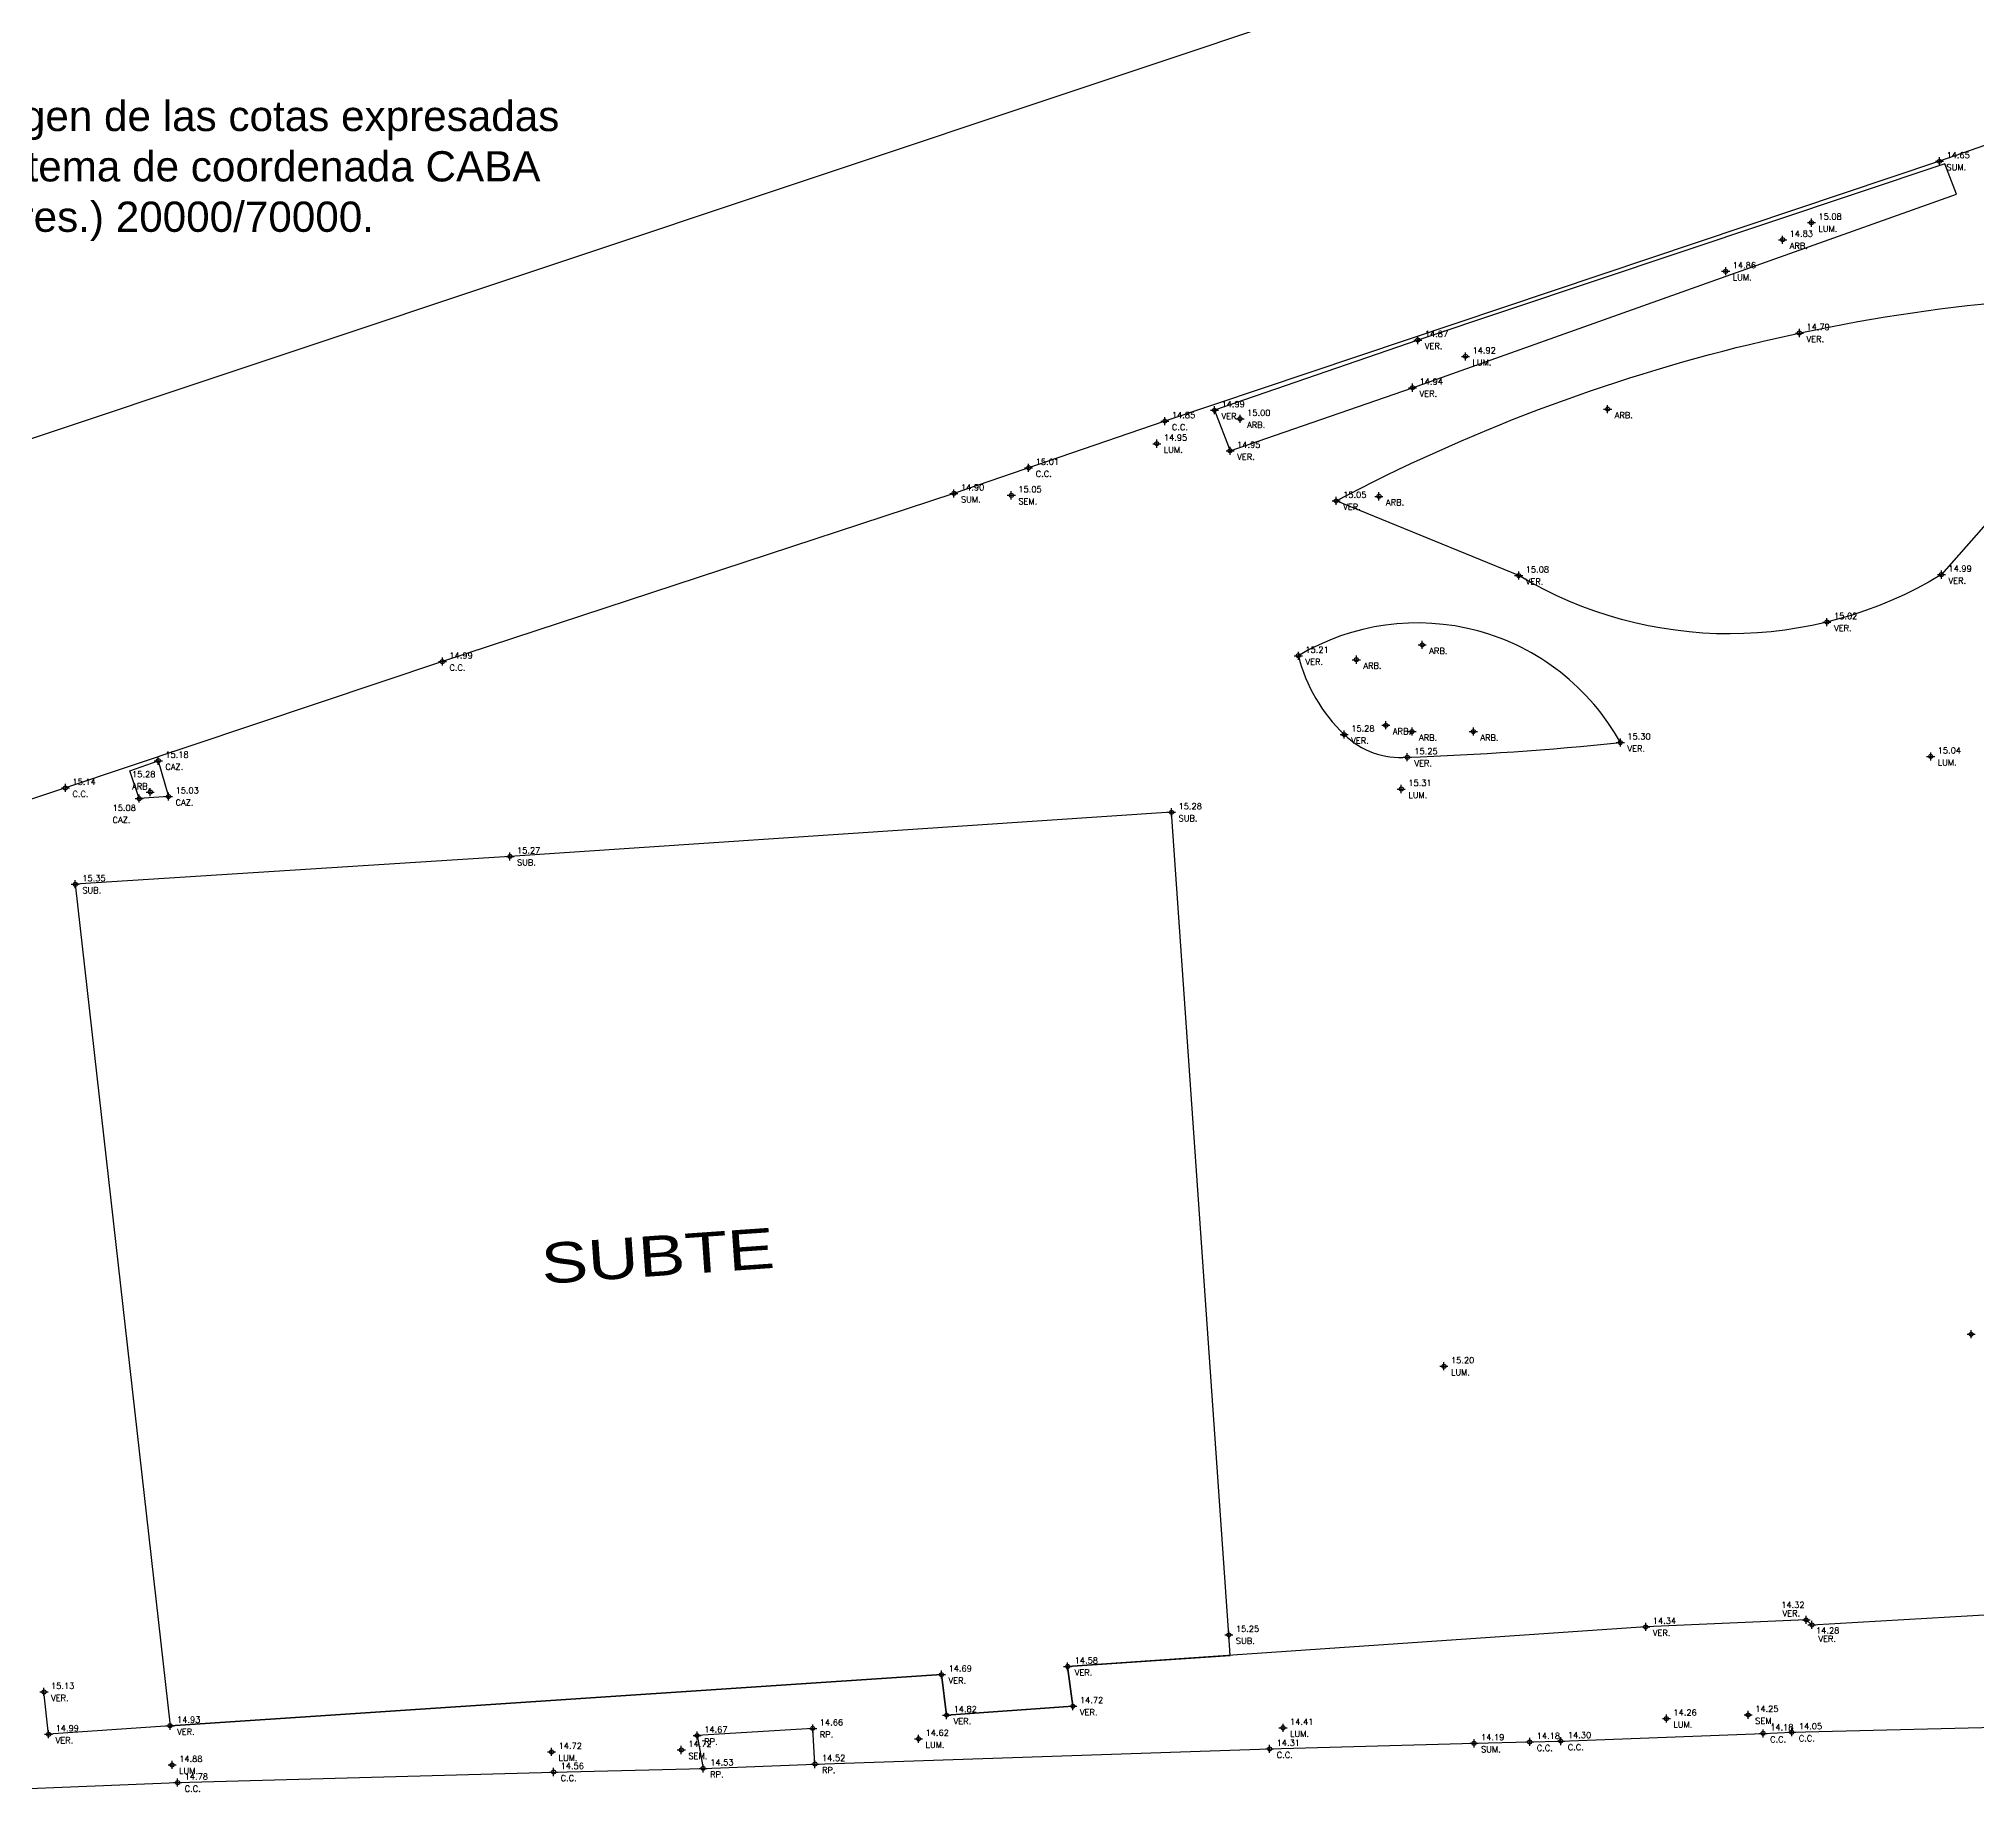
# Model space of a CAD drawing. Header units: metres. Extents: x 27389 to 27997, y 69801 to 70692.
# Drawn here: x 27493.5 to 27589.7, y 70217.7 to 70304.8 of the extents above; entities that cross this region are included whole.
import ezdxf
from ezdxf.enums import TextEntityAlignment as Align

# ---------------------------------------------------------------- set-up
doc = ezdxf.new("R2010")
doc.units = ezdxf.units.M
for name, color, linetype in [('C.C.', 1, 'Continuous'), ('CAZ.', 3, 'Continuous'), ('PUNTOS', 7, 'Continuous'), ('RAMPAS', 5, 'Continuous'), ('SUBTE.', 2, 'Continuous'), ('Texto', 2, 'Continuous'), ('TEXTOS', 3, 'Continuous'), ('VER.', 2, 'Continuous')]:
    doc.layers.add(name, color=color, linetype=linetype)
doc.styles.add('ARIAL', font='arial.ttf')
doc.styles.get("Standard").update_dxf_attribs({"font": 'simplex.shx'})
doc.styles.add('Textos', font='', dxfattribs={"width": 1.3, "height": 2})
doc.styles.get('Textos').set_extended_font_data('Cascadia Code')

# ---------------------------------------------------------------- blocks, each defined once
blk = doc.blocks.new('*U5')
at = {"color": 0, "linetype": 'ByBlock', "lineweight": -2, "transparency": 16777216}
for p, q in [((-1, 0), (1, 0)), ((0, -1), (0, 1))]:
    blk.add_line(p, q, dxfattribs=at)
blk.add_circle((0, 0), 0.5, dxfattribs=at)

msp = doc.modelspace()

# ---------------------------------------------------------------- linework, layer by layer
at = {"layer": 'C.C.'}
msp.add_line((27460.04, 70273.937), (27584.955, 70315.629), dxfattribs=at)
at = {"layer": 'C.C.', "flags": 128}
for points in [[(27632.016, 70234.794), (27632.533, 70242.184), (27626.514, 70261.877), (27620.071, 70282.203), (27614.823, 70298.692, 0.46493), (27603.779, 70304.034), (27600.507, 70303.101), (27599.617, 70302.824), (27597.103, 70301.963), (27587.782, 70298.724), (27549.341, 70285.83), (27538.873, 70282.242)], [(27487.246, 70217.746), (27500.345, 70218.272), (27519.004, 70218.798), (27526.426, 70218.977), (27531.977, 70219.194), (27554.54, 70219.945), (27564.683, 70220.223), (27567.446, 70220.29), (27568.99, 70220.331), (27579.03, 70220.716), (27580.454, 70220.769), (27592.574, 70221.079), (27612.938, 70221.701), (27614.614, 70221.763, 0.101621), (27622.989, 70223.808, 0.238282), (27632.016, 70234.794)]]:
    msp.add_lwpolyline(points, format="xyb", dxfattribs=at)
msp.add_lwpolyline([(27538.873, 70282.242), (27513.485, 70273.898), (27494.777, 70267.629), (27470.775, 70259.614)], dxfattribs=at)
at = {"layer": 'CAZ.', "flags": 128}
for points in [[(27561.892, 70289.854), (27551.802, 70286.371), (27552.576, 70284.358), (27561.632, 70287.489), (27588.629, 70297.09), (27588.05, 70298.604)], [(27499.388, 70268.979), (27499.894, 70267.203), (27498.441, 70267.1), (27497.98, 70268.475)]]:
    msp.add_lwpolyline(points, close=True, dxfattribs=at)
for points in [[(27600.162, 70292.138), (27587.879, 70278.211, -0.278041), (27566.9, 70278.168), (27557.84, 70281.873, -0.124457), (27600.162, 70292.138, -5.524222)], [(27555.965, 70274.188, 0.139319), (27558.239, 70270.277, 0.21408), (27561.373, 70269.149, 0.017284), (27571.945, 70269.881, 0.42379), (27555.965, 70274.188, 0.325977)]]:
    msp.add_lwpolyline(points, format="xyb", dxfattribs=at)
at = {"layer": 'RAMPAS', "elevation": 14.525, "flags": 128}
msp.add_lwpolyline([(27531.977, 70219.194), (27531.864, 70220.96), (27526.127, 70220.607), (27526.426, 70218.977)], close=True, dxfattribs=at)
at = {"layer": 'SUBTE.', "flags": 128}
msp.add_lwpolyline([(27549.672, 70266.419), (27516.841, 70264.229), (27495.267, 70262.847), (27499.969, 70221.096), (27538.254, 70223.633), (27538.507, 70221.621), (27544.777, 70222.064), (27544.515, 70224.034), (27552.585, 70224.587), (27552.515, 70225.603)], close=True, dxfattribs=at)
at = {"layer": 'VER.'}
msp.add_line((27581.454, 70226.1), (27591.903, 70226.708), dxfattribs=at)
at = {"layer": 'VER.', "flags": 128}
for points in [[(27581.166, 70226.347), (27573.206, 70225.999), (27544.515, 70224.034), (27544.777, 70222.064), (27538.507, 70221.621), (27538.254, 70223.633), (27499.969, 70221.096), (27493.942, 70220.671), (27493.714, 70222.772)], [(27581.454, 70226.1), (27581.166, 70226.347)]]:
    msp.add_lwpolyline(points, dxfattribs=at)

# ---------------------------------------------------------------- block references
at = {"layer": 'PUNTOS', "color": 1, "xscale": 0.2, "yscale": 0.2, "zscale": 0.2}
for p in [(27571.315, 70286.424), (27559.965, 70282.097), (27562.113, 70274.726), (27558.843, 70273.992), (27560.308, 70270.738), (27561.606, 70270.425), (27564.65, 70270.425)]:
    msp.add_blockref('*U5', p, dxfattribs=at)
at = {"layer": 'VER.', "color": 1, "xscale": 0.2, "yscale": 0.2, "zscale": 0.2}
for p in [(27587.782, 70298.724, 14.647), (27581.427, 70295.677, 15.077), (27580, 70294.829, 14.826), (27577.173, 70293.264, 14.859), (27561.892, 70289.854, 14.866), (27580.832, 70290.201, 14.792), (27564.26, 70289.04, 14.924), (27561.632, 70287.489, 14.942), (27549.341, 70285.83, 14.853), (27551.802, 70286.371, 14.986), (27553.073, 70285.942, 15), (27548.94, 70284.71, 14.954), (27552.576, 70284.358, 14.95), (27542.58, 70283.512, 15.007), (27538.873, 70282.242, 14.905), (27541.721, 70282.148, 15.051), (27557.84, 70281.873, 15.047), (27566.9, 70278.168, 15.079), (27587.879, 70278.211, 14.986), (27582.199, 70275.859, 15.015), (27555.965, 70274.188, 15.211), (27513.485, 70273.898, 14.988), (27558.239, 70270.277, 15.277), (27571.945, 70269.881, 15.299), (27499.388, 70268.979, 15.178), (27561.373, 70269.149, 15.248), (27587.346, 70269.19, 15.037), (27494.777, 70267.629, 15.14), (27498.988, 70267.423, 15.282), (27561.074, 70267.575, 15.31), (27498.441, 70267.1, 15.085), (27499.894, 70267.203, 15.032), (27549.672, 70266.419, 15.282), (27516.841, 70264.229, 15.269), (27495.267, 70262.847, 15.351), (27589.356, 70240.522, 14.964), (27563.191, 70238.931, 15.203), (27573.206, 70225.999, 14.345), (27581.166, 70226.347, 14.321), (27581.454, 70226.1, 14.276), (27552.515, 70225.603, 15.249), (27538.254, 70223.633, 14.69), (27544.515, 70224.034, 14.58), (27493.714, 70222.772, 15.132), (27538.507, 70221.621, 14.821), (27544.777, 70222.064, 14.717), (27574.23, 70221.45, 14.264), (27578.288, 70221.633, 14.247), (27493.942, 70220.671, 14.991), (27499.969, 70221.096, 14.931), (27526.127, 70220.607, 14.67), (27531.864, 70220.96, 14.661), (27537.116, 70220.444, 14.62), (27555.205, 70220.991, 14.408), (27564.683, 70220.223, 14.187), (27567.446, 70220.29, 14.177), (27568.99, 70220.331, 14.303), (27579.03, 70220.716, 14.183), (27580.454, 70220.769, 14.048), (27518.904, 70219.796, 14.719), (27525.344, 70219.892, 14.716), (27554.54, 70219.945, 14.31), (27500.072, 70219.151, 14.877), (27519.004, 70218.798, 14.561), (27526.426, 70218.977, 14.533), (27531.977, 70219.194, 14.525), (27500.345, 70218.272, 14.783)]:
    msp.add_blockref('*U5', p, dxfattribs=at)

# ---------------------------------------------------------------- texts
at = {"layer": 'PUNTOS', "color": 3, "char_height": 0.3, "attachment_point": 1}
for insert in [(27571.665, 70286.274), (27560.315, 70281.947), (27562.463, 70274.576), (27559.193, 70273.842), (27560.658, 70270.588), (27561.956, 70270.275), (27565, 70270.275)]:
    msp.add_mtext('ARB.', dxfattribs=dict(at, insert=insert))
at = {"layer": 'Texto', "color": 7, "insert": (27482.253, 70301.723), "char_height": 1.5, "width": 38.68769, "attachment_point": 1, "style": 'ARIAL'}
msp.add_mtext('Nota: El origen de las cotas expresadas es IGN. Sistema de coordenada CABA (Buenos Aires.) 20000/70000.', dxfattribs=at)
at = {"layer": 'TEXTOS', "style": 'Textos', "width": 1.3}
msp.add_text('SUBTE', height=2, rotation=3.98445, dxfattribs=at).set_placement((27524.172, 70244.414), align=Align.MIDDLE_CENTER)
at = {"layer": 'VER.', "color": 3, "char_height": 0.3, "attachment_point": 1}
for s, insert in [('SUM.', (27588.132, 70298.574, 14.647)), ('LUM.', (27581.777, 70295.527, 15.077)), ('ARB.', (27580.35, 70294.679, 14.826)), ('LUM.', (27577.523, 70293.114, 14.859)), ('VER.', (27562.242, 70289.704, 14.866)), ('VER.', (27581.182, 70290.051, 14.792)), ('LUM.', (27564.61, 70288.89, 14.924)), ('VER.', (27561.982, 70287.339, 14.942)), ('VER.', (27552.152, 70286.221, 14.986)), ('C.C.', (27549.691, 70285.68, 14.853)), ('ARB.', (27553.423, 70285.792, 15)), ('LUM.', (27549.29, 70284.56, 14.954)), ('VER.', (27552.926, 70284.208, 14.95)), ('C.C.', (27542.93, 70283.363, 15.007)), ('SUM.', (27539.223, 70282.092, 14.905)), ('SEM.', (27542.071, 70281.998, 15.051)), ('VER.', (27558.19, 70281.723, 15.047)), ('VER.', (27567.25, 70278.018, 15.079)), ('VER.', (27588.229, 70278.061, 14.986)), ('VER.', (27582.549, 70275.709, 15.015)), ('C.C.', (27513.835, 70273.748, 14.988)), ('VER.', (27556.315, 70274.038, 15.211)), ('VER.', (27558.589, 70270.127, 15.277)), ('VER.', (27572.295, 70269.731, 15.299)), ('CAZ.', (27499.738, 70268.829, 15.178)), ('VER.', (27561.723, 70268.999, 15.248)), ('LUM.', (27587.696, 70269.04, 15.037)), ('ARB.', (27498.087, 70267.857, 15.282)), ('C.C.', (27495.127, 70267.479, 15.14)), ('CAZ.', (27500.244, 70267.053, 15.032)), ('LUM.', (27561.424, 70267.425, 15.31)), ('CAZ.', (27497.118, 70266.189, 15.085)), ('SUB.', (27550.022, 70266.269, 15.282)), ('SUB.', (27517.191, 70264.079, 15.269)), ('SUB.', (27495.617, 70262.697, 15.351)), ('LUM.', (27563.541, 70238.781, 15.203)), ('VER.', (27579.993, 70226.821, 14.321)), ('SUB.', (27552.865, 70225.453, 15.249)), ('VER.', (27573.556, 70225.849, 14.345)), ('VER.', (27581.772, 70225.559, 14.276)), ('VER.', (27538.604, 70223.483, 14.69)), ('VER.', (27544.865, 70223.884, 14.58)), ('VER.', (27494.064, 70222.622, 15.132)), ('VER.', (27538.857, 70221.471, 14.821)), ('VER.', (27545.127, 70221.914, 14.717)), ('SEM.', (27578.638, 70221.483, 14.247)), ('VER.', (27494.292, 70220.521, 14.991)), ('VER.', (27500.319, 70220.946, 14.931)), ('RP.', (27526.477, 70220.457, 14.67)), ('RP.', (27532.214, 70220.81, 14.661)), ('LUM.', (27555.555, 70220.841, 14.408)), ('LUM.', (27574.58, 70221.3, 14.264)), ('C.C.', (27579.38, 70220.566, 14.183)), ('C.C.', (27580.804, 70220.619, 14.048)), ('LUM.', (27519.254, 70219.646, 14.719)), ('SEM.', (27525.694, 70219.742, 14.716)), ('LUM.', (27537.466, 70220.294, 14.62)), ('C.C.', (27554.89, 70219.795, 14.31)), ('SUM.', (27565.033, 70220.073, 14.187)), ('C.C.', (27567.796, 70220.14, 14.177)), ('C.C.', (27569.34, 70220.181, 14.303)), ('LUM.', (27500.422, 70219.001, 14.877)), ('C.C.', (27519.354, 70218.648, 14.561)), ('RP.', (27526.776, 70218.827, 14.533)), ('RP.', (27532.327, 70219.044, 14.525)), ('C.C.', (27500.695, 70218.122, 14.783))]:
    msp.add_mtext(s, dxfattribs=dict(at, insert=insert))
at = {"layer": 'VER.', "color": 1, "char_height": 0.3, "attachment_point": 7}
for s, insert in [('14.65', (27588.132, 70298.874, 14.647)), ('15.08', (27581.777, 70295.827, 15.077)), ('14.83', (27580.35, 70294.979, 14.826)), ('14.86', (27577.523, 70293.414, 14.859)), ('14.79', (27581.182, 70290.351, 14.792)), ('14.87', (27562.242, 70290.004, 14.866)), ('14.92', (27564.61, 70289.19, 14.924)), ('14.94', (27561.982, 70287.639, 14.942)), ('14.99', (27552.152, 70286.521, 14.986)), ('14.85', (27549.691, 70285.98, 14.853)), ('15.00', (27553.423, 70286.092, 15)), ('14.95', (27549.29, 70284.86, 14.954)), ('15.01', (27542.93, 70283.662, 15.007)), ('14.95', (27552.926, 70284.508, 14.95)), ('14.90', (27539.223, 70282.392, 14.905)), ('15.05', (27542.071, 70282.298, 15.051)), ('15.05', (27558.19, 70282.023, 15.047)), ('15.08', (27567.25, 70278.318, 15.079)), ('14.99', (27588.229, 70278.361, 14.986)), ('15.02', (27582.549, 70276.009, 15.015)), ('14.99', (27513.835, 70274.048, 14.988)), ('15.21', (27556.315, 70274.338, 15.211)), ('15.28', (27558.589, 70270.427, 15.277)), ('15.25', (27561.723, 70269.299, 15.248)), ('15.30', (27572.295, 70270.031, 15.299)), ('15.04', (27587.696, 70269.34, 15.037)), ('15.18', (27499.738, 70269.129, 15.178)), ('15.14', (27495.127, 70267.779, 15.14)), ('15.28', (27498.087, 70268.157, 15.282)), ('15.03', (27500.244, 70267.353, 15.032)), ('15.31', (27561.424, 70267.725, 15.31)), ('15.08', (27497.118, 70266.489, 15.085)), ('15.28', (27550.022, 70266.569, 15.282)), ('15.27', (27517.191, 70264.379, 15.269)), ('15.35', (27495.617, 70262.997, 15.351)), ('15.20', (27563.541, 70239.081, 15.203)), ('14.32', (27579.929, 70226.941, 14.321)), ('14.34', (27573.556, 70226.149, 14.345)), ('15.25', (27552.865, 70225.753, 15.249)), ('14.28', (27581.656, 70225.668, 14.276)), ('14.58', (27544.865, 70224.184, 14.58)), ('14.69', (27538.604, 70223.783, 14.69)), ('15.13', (27494.064, 70222.922, 15.132)), ('14.72', (27545.127, 70222.214, 14.717)), ('14.93', (27500.319, 70221.246, 14.931)), ('14.66', (27532.214, 70221.11, 14.661)), ('14.82', (27538.857, 70221.771, 14.821)), ('14.41', (27555.555, 70221.141, 14.408)), ('14.26', (27574.58, 70221.6, 14.264)), ('14.25', (27578.638, 70221.783, 14.247)), ('14.99', (27494.292, 70220.821, 14.991)), ('14.67', (27526.477, 70220.757, 14.67)), ('14.62', (27537.466, 70220.594, 14.62)), ('14.19', (27565.033, 70220.373, 14.187)), ('14.18', (27567.796, 70220.44, 14.177)), ('14.30', (27569.34, 70220.481, 14.303)), ('14.18', (27579.38, 70220.866, 14.183)), ('14.05', (27580.804, 70220.919, 14.048)), ('14.88', (27500.422, 70219.301, 14.877)), ('14.72', (27519.254, 70219.946, 14.719)), ('14.72', (27525.694, 70220.042, 14.716)), ('14.52', (27532.327, 70219.344, 14.525)), ('14.31', (27554.89, 70220.095, 14.31)), ('14.78', (27500.695, 70218.422, 14.783)), ('14.56', (27519.354, 70218.948, 14.561)), ('14.53', (27526.776, 70219.127, 14.533))]:
    msp.add_mtext(s, dxfattribs=dict(at, insert=insert))

doc.saveas('drawing.dxf')
